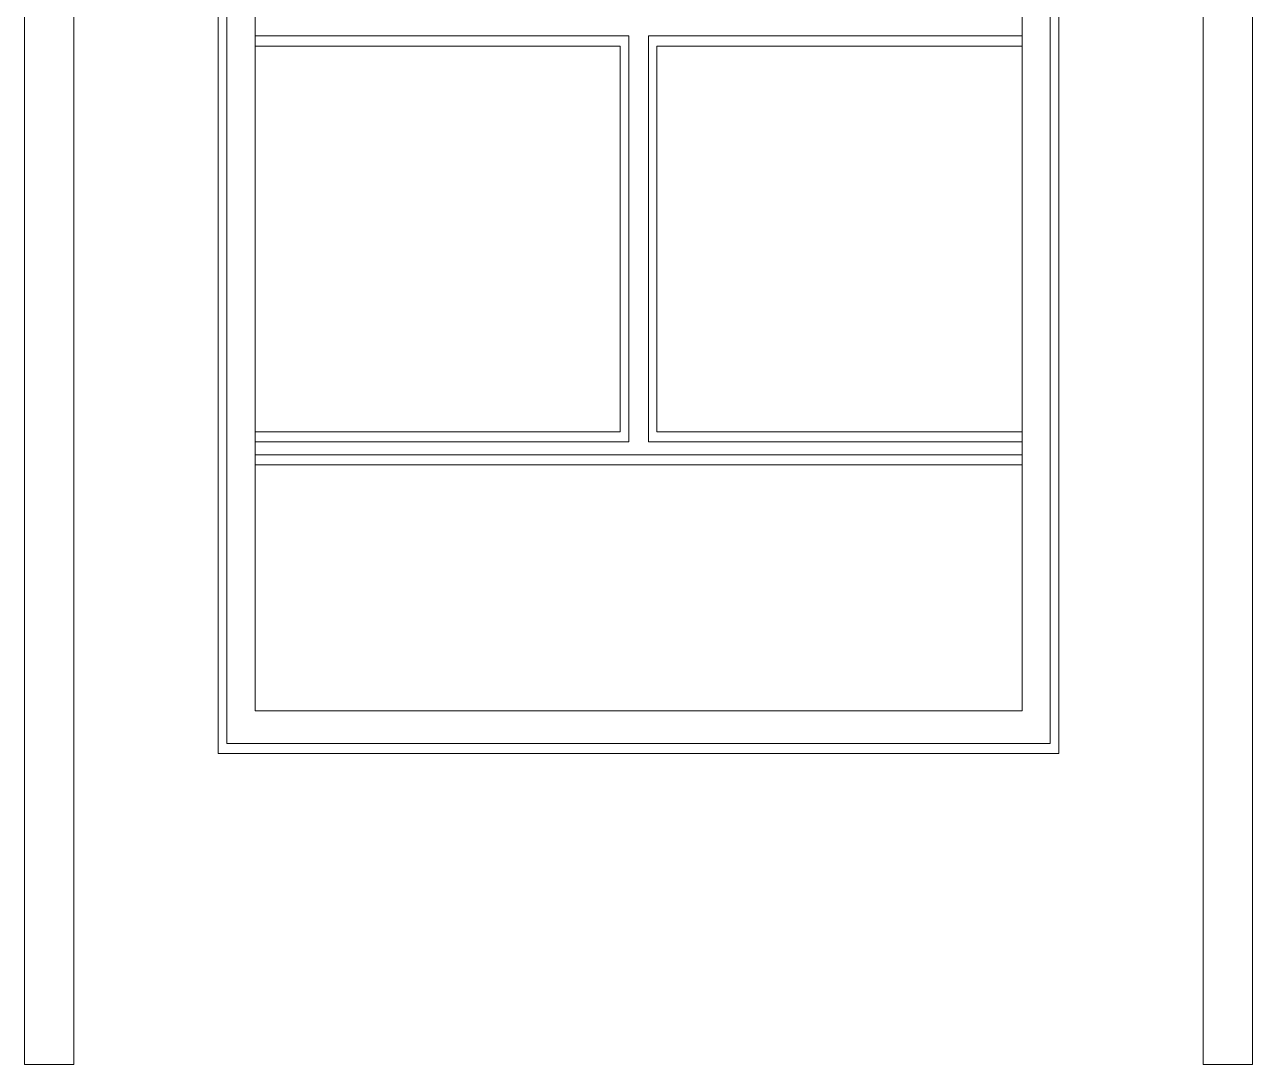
# Model space of a CAD drawing. Header units: inches. Extents: x 136316 to 155547, y -21384 to -17606.
# Drawn here: x 152573.25 to 152603.25, y -20323.52 to -20298.11 of the extents above; entities that cross this region are included whole.
import ezdxf

# ---------------------------------------------------------------- set-up
doc = ezdxf.new("R2010")
doc.units = ezdxf.units.IN
doc.header["$LTSCALE"] = 0.5
doc.header["$MEASUREMENT"] = 0
doc.layers.add('window', color=4, linetype='Continuous', lineweight=13)

msp = doc.modelspace()

# ---------------------------------------------------------------- linework, layer by layer
at = {"layer": 'window'}
for p, q in [((152573.25, -20323.516), (152573.25, -20239.701)), ((152603.25, -20323.516), (152603.25, -20239.701)), ((152574.455, -20241.098), (152574.455, -20323.516)), ((152602.045, -20323.516), (152602.045, -20241.098)), ((152577.98, -20245.202), (152577.98, -20315.92)), ((152578.19, -20315.676), (152578.19, -20245.446)), ((152598.31, -20245.446), (152598.31, -20315.676)), ((152598.52, -20315.92), (152598.52, -20245.202)), ((152578.88, -20246.249), (152578.88, -20314.873)), ((152597.62, -20314.873), (152597.62, -20246.249)), ((152578.88, -20298.389), (152588.01, -20298.389)), ((152588.01, -20298.389), (152588.01, -20308.307)), ((152588.49, -20308.307), (152588.49, -20298.389)), ((152588.49, -20298.389), (152597.62, -20298.389)), ((152578.88, -20298.634), (152587.8, -20298.634)), ((152587.8, -20298.634), (152587.8, -20308.063)), ((152588.7, -20298.634), (152588.7, -20308.063)), ((152588.7, -20298.634), (152597.62, -20298.634)), ((152578.88, -20308.063), (152587.8, -20308.063)), ((152588.7, -20308.063), (152597.62, -20308.063)), ((152588.01, -20308.307), (152578.88, -20308.307)), ((152597.62, -20308.307), (152588.49, -20308.307)), ((152578.88, -20308.622), (152597.62, -20308.622)), ((152597.62, -20308.866), (152578.88, -20308.866)), ((152578.88, -20314.873), (152597.62, -20314.873)), ((152598.31, -20315.676), (152578.19, -20315.676)), ((152577.98, -20315.92), (152598.52, -20315.92)), ((152573.25, -20323.516), (152574.455, -20323.516)), ((152603.25, -20323.516), (152602.045, -20323.516))]:
    msp.add_line(p, q, dxfattribs=at)

doc.saveas('drawing.dxf')
